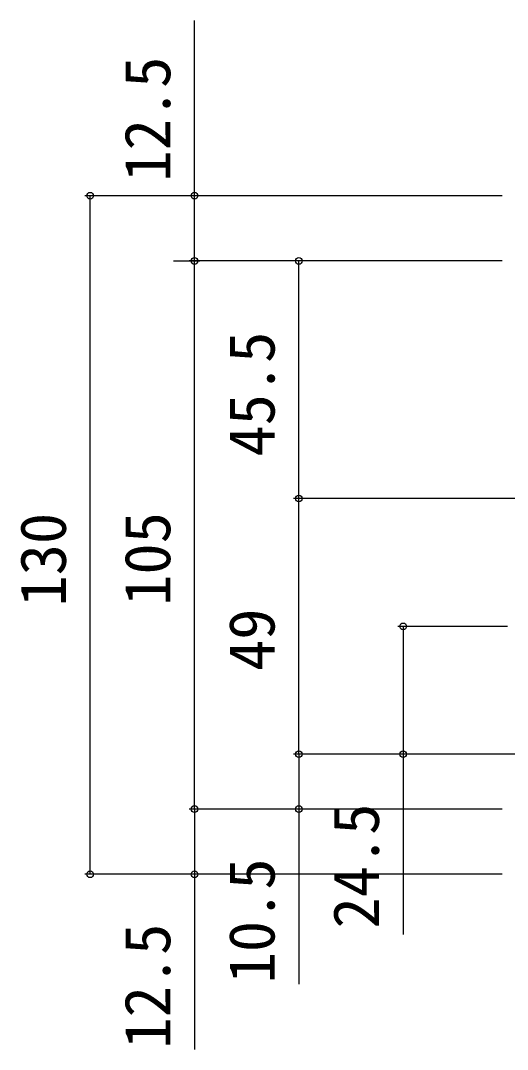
# Model space of a CAD drawing. Units: millimetres, scale not verified. Extents: x -525 to 525, y -786 to 782.
# Drawn here: x -158 to -64.6, y 115.7 to 312.8 of the extents above; entities that cross this region are included whole.
import ezdxf
from ezdxf.enums import TextEntityAlignment as Align

# ---------------------------------------------------------------- set-up
doc = ezdxf.new("R2010")
doc.units = ezdxf.units.MM
doc.header["$LTSCALE"] = 4
doc.layers.add('0-6_YKK_D', color=6, linetype='Continuous')
doc.styles.add('ＭＳ ゴシック', font='')
doc.styles.get('ＭＳ ゴシック').set_extended_font_data('MS Gothic')

msp = doc.modelspace()

# ---------------------------------------------------------------- linework, layer by layer
at = {"layer": '0-6_YKK_D'}
for p, q in [((-65.633, 279.2), (-145.633, 279.2)), ((-144.633, 149.2), (-144.633, 279.2)), ((-65.633, 279.2), (-125.633, 279.2)), ((-128.633, 266.7), (-123.633, 266.7)), ((-65.633, 266.7), (-125.633, 266.7)), ((-124.633, 161.7), (-124.633, 266.7)), ((-65.633, 266.7), (-105.633, 266.7)), ((-104.633, 221.2), (-104.633, 266.7)), ((-23.054, 221.2), (-105.633, 221.2)), ((-23.054, 221.2), (-105.633, 221.2)), ((-104.633, 172.2), (-104.633, 221.2)), ((-64.654, 196.7), (-85.633, 196.7)), ((-23.054, 172.2), (-105.633, 172.2)), ((-66.633, 172.2), (-105.633, 172.2)), ((-66.633, 172.2), (-85.633, 172.2)), ((-65.633, 161.7), (-125.633, 161.7)), ((-94.239, 161.7), (-125.633, 161.7)), ((-65.633, 161.7), (-105.633, 161.7)), ((-65.633, 149.2), (-145.633, 149.2)), ((-110.633, 149.2), (-125.633, 149.2))]:
    msp.add_line(p, q, dxfattribs=at)
for points in [[(-124.633, 266.7), (-124.633, 279.2), (-124.633, 312.75)], [(-84.633, 196.7), (-84.633, 172.2), (-84.633, 137.695)], [(-104.633, 172.2), (-104.633, 161.7), (-104.633, 128.15)], [(-124.633, 161.7), (-124.633, 149.2), (-124.633, 115.65)]]:
    msp.add_lwpolyline(points, dxfattribs=at)
for centre in [(-144.633, 279.2), (-124.633, 279.2), (-124.633, 266.7), (-124.633, 266.7), (-104.633, 266.7), (-104.633, 221.2), (-104.633, 221.2), (-84.633, 196.7), (-104.633, 172.2), (-104.633, 172.2), (-84.633, 172.2), (-124.633, 161.7), (-124.633, 161.7), (-104.633, 161.7), (-144.633, 149.2), (-124.633, 149.2)]:
    msp.add_circle(centre, 0.637, dxfattribs=at)

# ---------------------------------------------------------------- texts
at = {"layer": '0-6_YKK_D', "style": 'ＭＳ ゴシック'}
for s, p in [('12.5', (-126.633, 281.909)), ('45.5', (-106.633, 229.223)), ('130', (-146.633, 200.495)), ('105', (-126.633, 200.632)), ('49', (-106.633, 188.143)), ('24.5', (-86.633, 138.809)), ('10.5', (-106.633, 128.309)), ('12.5', (-126.633, 115.809))]:
    msp.add_text(s, height=8.798, rotation=90, dxfattribs=at).set_placement(p, align=Align.BOTTOM_LEFT)

doc.saveas('drawing.dxf')
